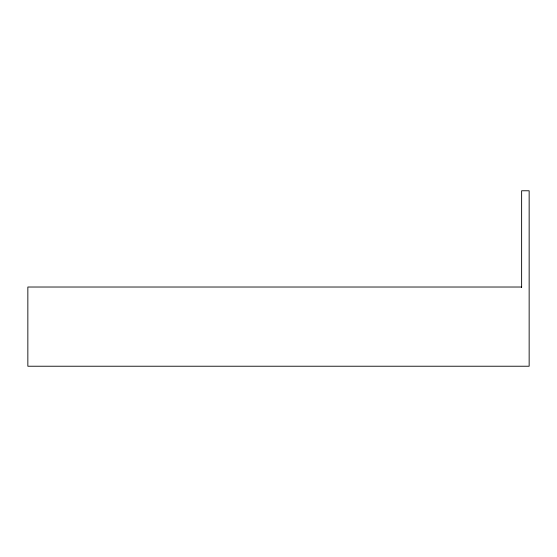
<?xml version="1.0" encoding="UTF-8"?>
<svg xmlns="http://www.w3.org/2000/svg" width="557" height="557" viewBox="0 0 557 557"><rect width="100%" height="100%" fill="white"/><g stroke="black" fill="none" stroke-linecap="round" stroke-linejoin="round"><path stroke-width="0.84" d="M521.631 287.022L27.85 287.022L27.85 366.228L529.15 366.228L529.15 190.773L521.631 190.773L521.631 287.551"/></g></svg>
